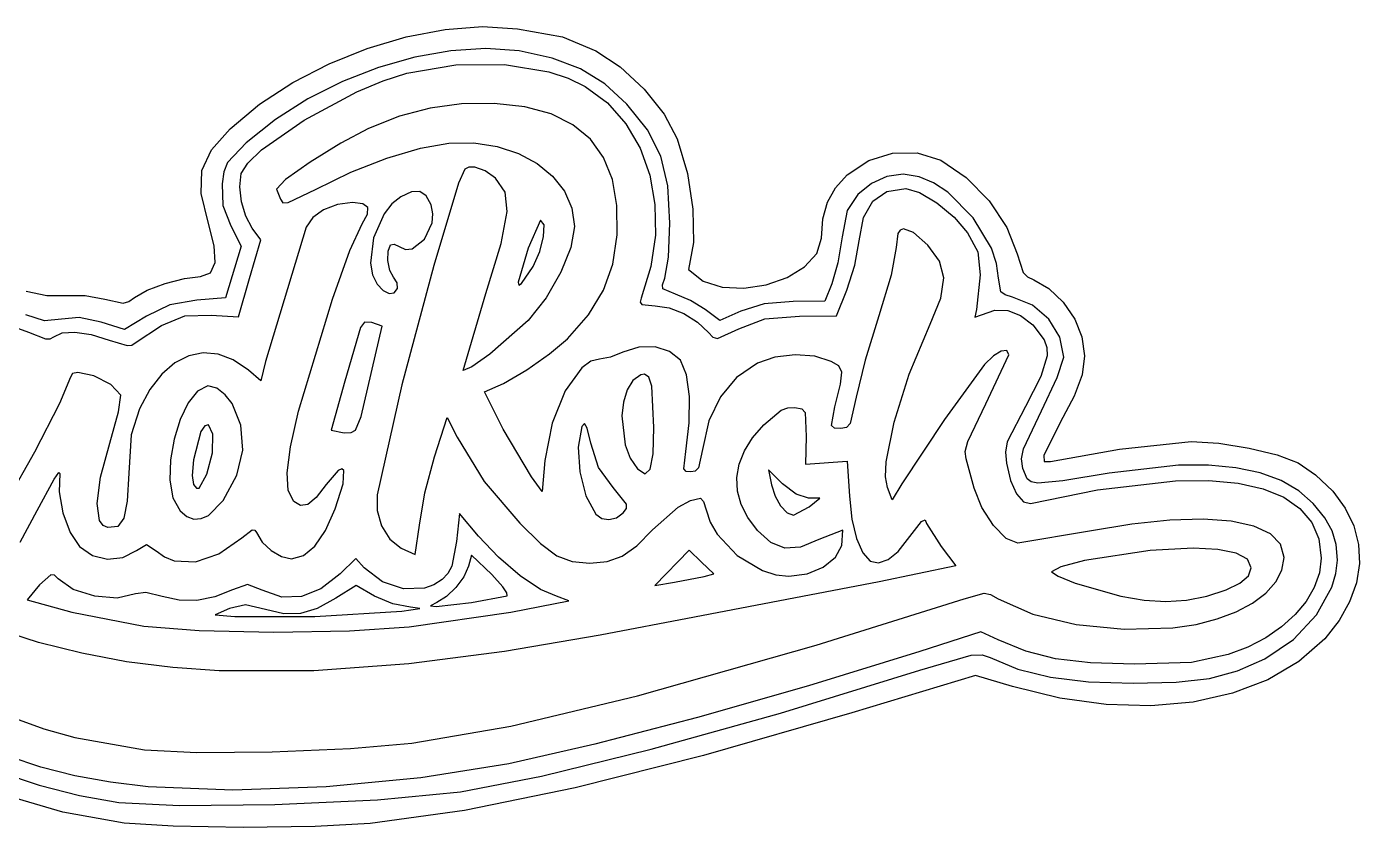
# Model space of a CAD drawing. Extents: x 0 to 134, y 0 to 53.
# Drawn here: x 47.1 to 133.7, y 0 to 52 of the extents above; entities that cross this region are included whole.
import ezdxf

# ---------------------------------------------------------------- set-up
doc = ezdxf.new("R2010")
doc.units = 0

msp = doc.modelspace()

# ---------------------------------------------------------------- linework, layer by layer
at = {"layer": 'Layer 1'}
for p, q in [((74.260547, 51.839094), (76.688383, 52.021961)), ((76.688383, 52.021961), (78.954804, 51.884028)), ((69.205787, 50.610149), (71.742585, 51.360224)), ((71.742585, 51.360224), (74.260547, 51.839094)), ((78.954804, 51.884028), (81.88829, 51.355109)), ((81.88829, 51.355109), (84.049194, 50.454378)), ((66.72144, 49.613668), (69.205787, 50.610149)), ((84.049194, 50.454378), (85.642837, 49.40902)), ((64.360834, 48.395579), (66.72144, 49.613668)), ((85.642837, 49.40902), (87.191075, 47.963848)), ((62.195259, 46.980679), (64.360834, 48.395579)), ((87.191075, 47.963848), (88.492701, 46.335826)), ((60.296004, 45.393768), (62.195259, 46.980679)), ((88.492701, 46.335826), (89.346504, 44.741918)), ((59.07695, 44.01533), (60.296004, 45.393768)), ((89.346504, 44.741918), (90.008247, 42.478579)), ((58.465735, 42.682428), (59.07695, 44.01533)), ((100.387113, 42.387558), (101.785841, 43.326022)), ((101.785841, 43.326022), (103.339774, 43.809974)), ((103.339774, 43.809974), (104.936932, 43.821789)), ((104.936932, 43.821789), (106.465333, 43.343839)), ((106.465333, 43.343839), (108.117122, 42.231206)), ((58.413489, 41.186701), (58.465735, 42.682428)), ((90.008247, 42.478579), (90.364773, 40.157507)), ((99.634078, 41.555172), (100.387113, 42.387558)), ((108.117122, 42.231206), (109.604447, 40.709021)), ((58.871344, 39.319788), (58.413489, 41.186701)), ((99.111293, 40.613887), (99.634078, 41.555172)), ((109.604447, 40.709021), (110.761169, 38.981446)), ((90.364773, 40.157507), (90.396434, 38.00513)), ((98.806075, 39.532785), (99.111293, 40.613887)), ((59.266888, 37.791742), (58.871344, 39.319788)), ((98.705743, 38.280948), (98.806075, 39.532785)), ((110.761169, 38.981446), (111.421153, 37.252639)), ((98.407146, 37.272602), (98.705743, 38.280948)), ((59.313103, 36.689847), (59.266888, 37.791742)), ((90.396434, 38.00513), (90.083583, 36.247878)), ((97.622302, 36.406441), (98.407146, 37.272602)), ((111.421153, 37.252639), (111.816118, 36.057315)), ((59.011206, 36.02253), (59.313103, 36.689847)), ((96.483024, 35.719119), (97.622302, 36.406441)), ((56.083256, 35.336163), (57.326058, 35.667802)), ((57.326058, 35.667802), (58.362413, 35.798218)), ((58.362413, 35.798218), (59.011206, 36.02253)), ((90.083583, 36.247878), (91.017833, 35.491238)), ((95.121124, 35.247286), (96.483024, 35.719119)), ((111.816118, 36.057315), (112.10139, 35.761295)), ((112.10139, 35.761295), (112.509763, 35.566339)), ((112.509763, 35.566339), (113.493313, 35.010149)), ((47.037163, 34.843849), (48.378195, 34.553202)), ((54.092113, 34.426878), (54.912458, 34.892717)), ((54.912458, 34.892717), (56.083256, 35.336163)), ((91.017833, 35.491238), (92.256716, 35.096694)), ((92.256716, 35.096694), (93.668417, 35.027593)), ((93.668417, 35.027593), (95.121124, 35.247286)), ((113.493313, 35.010149), (114.421281, 34.113169)), ((48.378195, 34.553202), (49.644103, 34.548899)), ((49.644103, 34.548899), (50.886672, 34.549938)), ((50.886672, 34.549938), (52.159063, 34.306939)), ((52.159063, 34.306939), (53.349058, 34.050977)), ((53.349058, 34.050977), (53.708475, 34.155727)), ((53.708475, 34.155727), (54.092113, 34.426878)), ((114.421281, 34.113169), (115.174539, 33.016663)), ((115.174539, 33.016663), (115.633963, 31.861889)), ((115.633963, 31.861889), (115.800482, 30.627103)), ((115.800482, 30.627103), (115.6494, 29.401921)), ((115.6494, 29.401921), (115.137575, 28.016498)), ((115.137575, 28.016498), (114.221863, 26.300989)), ((114.221863, 26.300989), (113.156364, 24.1579)), ((113.591407, 23.777109), (118.081862, 24.566759)), ((118.081862, 24.566759), (122.738787, 25.073499)), ((122.738787, 25.073499), (124.539373, 24.956212)), ((124.539373, 24.956212), (126.506225, 24.645598)), ((126.506225, 24.645598), (128.32707, 24.2037)), ((113.156364, 24.1579), (113.193108, 23.774415)), ((113.193108, 23.774415), (113.591407, 23.777109)), ((128.32707, 24.2037), (129.689637, 23.692559)), ((129.689637, 23.692559), (130.812084, 22.912107)), ((130.812084, 22.912107), (131.939147, 21.837459)), ((131.939147, 21.837459), (132.744859, 20.741376)), ((132.744859, 20.741376), (133.299543, 19.581304)), ((133.299543, 19.581304), (133.604161, 18.374632)), ((133.604161, 18.374632), (133.659671, 17.138751)), ((133.659671, 17.138751), (133.467034, 15.891052)), ((133.467034, 15.891052), (133.02721, 14.648923)), ((133.02721, 14.648923), (132.341159, 13.429755)), ((132.341159, 13.429755), (131.40984, 12.250939)), ((131.40984, 12.250939), (129.736053, 10.768388)), ((129.736053, 10.768388), (127.724246, 9.584852)), ((108.72315, 9.876038), (100.67982, 7.446728)), ((111.12204, 9.154679), (108.72315, 9.876038)), ((127.724246, 9.584852), (125.420258, 8.707327)), ((114.199319, 8.397229), (111.12204, 9.154679)), ((125.420258, 8.707327), (122.869931, 8.142808)), ((117.213621, 7.980764), (114.199319, 8.397229)), ((120.119105, 7.898288), (117.213621, 7.980764)), ((122.869931, 8.142808), (120.119105, 7.898288)), ((100.67982, 7.446728), (91.060234, 4.678077)), ((91.060234, 4.678077), (82.709208, 2.570989)), ((49.435109, 0.989837), (45.743375, 2.061762)), ((82.709208, 2.570989), (75.521712, 1.101336)), ((53.4077, 0.278628), (49.435109, 0.989837)), ((75.521712, 1.101336), (69.39272, 0.244988)), ((53.40652, 0.27838), (53.4077, 0.278628)), ((56.598257, 0.074644), (53.40652, 0.27838)), ((61.149851, -0.000552), (56.598257, 0.074644)), ((65.82633, 0.055371), (61.149851, -0.000552)), ((69.39272, 0.244988), (65.82633, 0.055371))]:
    msp.add_line(p, q, dxfattribs=at)
at = {"layer": 'Layer 2'}
for p, q in [((74.643531, 50.456518), (72.294067, 50.042367)), ((76.919058, 50.595484), (74.643531, 50.456518)), ((79.066491, 50.441063), (76.919058, 50.595484)), ((81.221634, 49.983615), (79.066491, 50.441063)), ((69.924818, 49.371228), (67.589942, 48.461304)), ((72.294067, 50.042367), (69.924818, 49.371228)), ((83.055246, 49.281876), (81.221634, 49.983615)), ((84.645881, 48.297191), (83.055246, 49.281876)), ((67.589942, 48.461304), (65.343592, 47.330793)), ((86.072091, 46.990903), (84.645881, 48.297191)), ((65.343592, 47.330793), (63.239923, 45.997896)), ((87.413938, 45.314358), (86.072091, 46.990903)), ((63.239923, 45.997896), (61.333091, 44.480813)), ((88.272698, 43.61535), (87.413938, 45.314358)), ((61.333091, 44.480813), (60.121561, 43.186071)), ((88.728899, 41.672026), (88.272698, 43.61535)), ((59.894579, 42.592589), (59.784171, 41.799703)), ((60.121561, 43.186071), (59.894579, 42.592589)), ((104.012766, 42.431085), (102.957914, 42.281049)), ((105.066453, 42.274495), (104.012766, 42.431085)), ((59.784171, 41.799703), (59.822629, 40.409471)), ((88.863071, 39.262533), (88.728899, 41.672026)), ((101.959112, 41.840829), (101.073573, 41.126865)), ((102.957914, 42.281049), (101.959112, 41.840829)), ((105.999467, 41.873763), (105.066453, 42.274495)), ((106.916207, 41.26719), (105.999467, 41.873763)), ((101.073573, 41.126865), (100.392526, 40.081125)), ((108.567959, 39.606625), (106.916207, 41.26719)), ((59.822629, 40.409471), (60.334899, 39.071013)), ((100.392526, 40.081125), (100.060623, 38.368905)), ((60.334899, 39.071013), (61.013078, 37.750723)), ((88.76878, 37.04428), (88.863071, 39.262533)), ((109.75589, 37.633018), (108.567959, 39.606625)), ((100.060623, 38.368905), (99.771261, 36.675148)), ((61.013078, 37.750723), (59.984798, 34.401033)), ((110.092855, 36.635141), (109.75589, 37.633018)), ((88.54368, 35.674363), (88.76878, 37.04428)), ((99.771261, 36.675148), (99.382331, 35.311315)), ((110.214183, 35.686585), (110.092855, 36.635141)), ((88.388113, 35.240565), (88.54368, 35.674363)), ((110.363334, 34.784726), (110.214183, 35.686585)), ((88.413124, 34.978344), (88.388113, 35.240565)), ((89.224399, 34.632683), (88.413124, 34.978344)), ((99.382331, 35.311315), (98.922478, 34.182425)), ((110.640017, 34.588872), (110.363334, 34.784726)), ((56.369029, 33.946881), (54.855608, 33.220012)), ((58.130798, 34.252212), (56.369029, 33.946881)), ((59.984798, 34.401033), (58.130798, 34.252212)), ((90.206232, 34.227147), (89.224399, 34.632683)), ((91.163999, 33.639431), (90.206232, 34.227147)), ((94.990062, 34.023269), (93.470228, 33.541979)), ((96.879188, 34.172209), (94.990062, 34.023269)), ((98.922478, 34.182425), (96.879188, 34.172209)), ((111.13417, 34.452065), (110.640017, 34.588872)), ((112.431802, 33.922657), (111.13417, 34.452065)), ((113.485105, 33.01491), (112.431802, 33.922657)), ((48.233065, 32.913657), (47.027338, 33.287584)), ((49.330608, 33.023975), (48.233065, 32.913657)), ((50.490243, 33.135319), (49.330608, 33.023975)), ((51.913338, 32.816152), (50.490243, 33.135319)), ((54.855608, 33.220012), (53.434568, 32.336629)), ((92.104588, 32.921994), (91.163999, 33.639431)), ((93.470228, 33.541979), (92.104588, 32.921994)), ((114.191968, 31.84911), (113.485105, 33.01491)), ((53.434568, 32.336629), (51.913338, 32.816152)), ((114.45028, 30.545545), (114.191968, 31.84911)), ((114.025989, 29.22189), (114.45028, 30.545545)), ((113.0059, 27.063485), (114.025989, 29.22189)), ((111.841256, 24.602318), (113.0059, 27.063485)), ((111.720743, 23.932279), (111.841256, 24.602318)), ((111.80685, 23.319815), (111.720743, 23.932279)), ((121.903705, 23.531026), (117.41347, 23.016934)), ((123.869143, 23.533347), (121.903705, 23.531026)), ((125.640429, 23.367002), (123.869143, 23.533347)), ((112.080271, 22.63339), (111.80685, 23.319815)), ((112.345648, 22.45114), (112.080271, 22.63339)), ((117.41347, 23.016934), (114.392726, 22.508464)), ((127.211789, 23.032852), (125.640429, 23.367002)), ((128.577448, 22.531761), (127.211789, 23.032852)), ((129.731633, 21.864591), (128.577448, 22.531761)), ((112.778611, 22.371778), (112.345648, 22.45114)), ((114.392726, 22.508464), (112.778611, 22.371778)), ((130.66857, 21.032204), (129.731633, 21.864591)), ((131.423948, 20.104961), (130.66857, 21.032204)), ((131.903913, 19.260583), (131.423948, 20.104961)), ((132.156598, 18.386135), (131.903913, 19.260583)), ((132.23013, 17.368684), (132.156598, 18.386135)), ((132.136589, 16.497812), (132.23013, 17.368684)), ((131.867385, 15.599606), (132.136589, 16.497812)), ((130.870496, 13.814671), (131.867385, 15.599606)), ((129.376487, 12.200831), (130.870496, 13.814671)), ((127.52238, 10.945034), (129.376487, 12.200831)), ((105.099, 10.2016), (108.433593, 11.176672)), ((108.433593, 11.176672), (109.15204, 11.213504)), ((109.15204, 11.213504), (109.67438, 11.028764)), ((109.67438, 11.028764), (111.474259, 10.285544)), ((125.752209, 10.168232), (127.52238, 10.945034)), ((96.042287, 7.418433), (105.100148, 10.201805)), ((105.100148, 10.201805), (105.099, 10.2016)), ((111.474259, 10.285544), (113.589903, 9.765198)), ((113.589903, 9.765198), (116.070613, 9.458862)), ((121.765354, 9.428593), (123.930364, 9.680765)), ((123.930364, 9.680765), (125.752209, 10.168232)), ((116.070613, 9.458862), (118.96569, 9.357674)), ((118.96569, 9.357674), (121.765354, 9.428593)), ((87.653395, 5.085703), (96.042287, 7.418433)), ((80.526629, 3.335258), (87.653395, 5.085703)), ((45.369733, 3.592804), (47.88027, 2.748787)), ((47.88027, 2.748787), (50.500049, 2.071796)), ((75.255148, 2.298745), (80.526629, 3.335258)), ((50.500049, 2.071796), (53.066848, 1.609926)), ((63.201819, 1.48497), (69.873728, 1.77673)), ((69.873728, 1.77673), (75.255148, 2.298745)), ((53.066848, 1.609926), (57.0095, 1.427893)), ((57.0095, 1.427893), (63.201819, 1.48497))]:
    msp.add_line(p, q, dxfattribs=at)
at = {"layer": 'Layer 3'}
for p, q in [((71.772115, 48.997234), (74.956224, 49.538855)), ((74.956224, 49.538855), (78.115409, 49.564136)), ((78.115409, 49.564136), (81.002072, 49.091392)), ((68.53577, 47.781164), (70.22963, 48.497389)), ((70.22963, 48.497389), (71.772115, 48.997234)), ((81.002072, 49.091392), (82.265833, 48.673985)), ((82.265833, 48.673985), (83.368615, 48.13894)), ((65.109868, 45.951913), (68.53577, 47.781164)), ((83.368615, 48.13894), (84.820906, 47.062448)), ((84.820906, 47.062448), (86.01148, 45.713534)), ((62.326289, 44.014149), (65.109868, 45.951913)), ((86.01148, 45.713534), (86.928627, 44.136511)), ((61.435334, 43.162285), (62.326289, 44.014149)), ((86.928627, 44.136511), (87.560636, 42.375689)), ((60.928483, 41.606216), (61.016915, 42.472544)), ((61.016915, 42.472544), (61.435334, 43.162285)), ((61.035344, 40.643077), (60.928483, 41.606216)), ((87.560636, 42.375689), (87.895796, 40.475379)), ((102.040926, 40.679332), (102.952369, 41.302596)), ((102.952369, 41.302596), (104.197353, 41.50667)), ((104.197353, 41.50667), (105.092773, 41.246566)), ((105.092773, 41.246566), (106.210906, 40.573852)), ((61.311793, 39.710259), (61.035344, 40.643077)), ((87.895796, 40.475379), (87.922394, 38.479894)), ((101.448236, 39.62032), (102.040926, 40.679332)), ((106.210906, 40.573852), (107.325985, 39.649927)), ((61.732122, 38.934894), (61.311793, 39.710259)), ((101.159513, 38.109), (101.448236, 39.62032)), ((107.325985, 39.649927), (108.212243, 38.63619)), ((61.562027, 35.668989), (62.291091, 38.178849)), ((62.291091, 38.178849), (61.732122, 38.934894)), ((87.922394, 38.479894), (87.628721, 36.433544)), ((100.873855, 36.522538), (101.159513, 38.109)), ((108.212243, 38.63619), (108.86583, 37.384266)), ((108.86583, 37.384266), (109.02524, 35.8867)), ((87.628721, 36.433544), (87.003065, 34.38064)), ((100.364465, 34.8911), (100.873855, 36.522538)), ((60.832991, 33.159129), (61.562027, 35.668989)), ((109.02524, 35.8867), (108.786847, 33.65066)), ((99.69574, 33.22763), (100.364465, 34.8911)), ((87.003065, 34.38064), (86.944708, 34.127015)), ((86.944708, 34.127015), (87.044333, 33.976689)), ((87.044333, 33.976689), (87.89912, 33.885707)), ((87.89912, 33.885707), (88.812635, 33.74897)), ((55.846751, 32.600532), (57.34635, 33.2265)), ((57.34635, 33.2265), (59.060411, 33.271995)), ((59.060411, 33.271995), (60.832991, 33.159129)), ((88.812635, 33.74897), (89.768364, 33.377348)), ((89.768364, 33.377348), (90.655751, 32.82618)), ((93.35503, 32.384634), (95.045198, 33.043008)), ((95.045198, 33.043008), (97.29287, 33.204432)), ((97.29287, 33.204432), (99.69574, 33.22763)), ((108.786847, 33.65066), (108.677613, 33.145204)), ((108.677613, 33.145204), (109.121083, 33.297882)), ((109.121083, 33.297882), (109.968149, 33.591624)), ((109.968149, 33.591624), (110.817793, 33.577907)), ((110.817793, 33.577907), (111.648815, 33.260898)), ((111.648815, 33.260898), (112.440013, 32.644764)), ((45.898347, 32.655301), (47.195321, 32.174843)), ((47.195321, 32.174843), (48.293067, 31.732397)), ((48.831591, 31.859037), (49.37601, 32.12062)), ((49.37601, 32.12062), (50.214453, 32.171373)), ((50.214453, 32.171373), (51.260482, 32.016093)), ((54.119161, 31.470962), (55.846751, 32.600532)), ((90.655751, 32.82618), (91.36424, 32.150807)), ((91.36424, 32.150807), (91.651854, 31.840648)), ((91.958021, 31.761962), (93.35503, 32.384634)), ((112.440013, 32.644764), (113.18513, 31.676634)), ((48.293067, 31.732397), (48.6083, 31.729201)), ((48.6083, 31.729201), (48.831591, 31.859037)), ((51.260482, 32.016093), (52.427661, 31.659574)), ((52.427661, 31.659574), (53.600089, 31.308507)), ((53.600089, 31.308507), (53.914599, 31.32852)), ((53.914599, 31.32852), (54.119161, 31.470962)), ((91.651854, 31.840648), (91.958021, 31.761962)), ((113.18513, 31.676634), (113.348769, 31.182697)), ((113.348769, 31.182697), (113.369351, 30.640148)), ((113.369351, 30.640148), (112.970017, 29.283125)), ((112.970017, 29.283125), (111.964469, 27.353384)), ((111.964469, 27.353384), (110.78696, 25.052843)), ((110.78696, 25.052843), (110.659861, 24.367529)), ((110.659861, 24.367529), (110.726419, 23.650914)), ((110.726419, 23.650914), (110.999423, 22.541604)), ((110.999423, 22.541604), (111.385944, 21.679227)), ((116.657674, 21.932201), (121.725229, 22.512254)), ((121.725229, 22.512254), (123.88712, 22.530366)), ((123.88712, 22.530366), (125.782209, 22.356751)), ((111.385944, 21.679227), (111.832747, 21.152531)), ((112.286599, 21.050264), (116.657674, 21.932201)), ((125.782209, 22.356751), (127.403885, 21.994923)), ((127.403885, 21.994923), (128.745537, 21.448396)), ((111.832747, 21.152531), (112.286599, 21.050264)), ((128.745537, 21.448396), (129.800552, 20.720686)), ((129.800552, 20.720686), (130.562321, 19.815306)), ((130.562321, 19.815306), (131.02423, 18.735771)), ((131.02423, 18.735771), (131.179669, 17.485594)), ((131.179669, 17.485594), (131.06574, 16.527633)), ((131.06574, 16.527633), (130.735064, 15.585518)), ((130.735064, 15.585518), (130.20431, 14.676489)), ((130.20431, 14.676489), (129.490148, 13.817784)), ((128.609245, 13.026644), (127.57827, 12.320306)), ((129.490148, 13.817784), (128.609245, 13.026644)), ((109.075619, 12.712291), (105.099389, 11.429281)), ((110.186019, 12.175815), (109.075619, 12.712291)), ((111.992488, 11.438997), (110.186019, 12.175815)), ((127.57827, 12.320306), (126.413892, 11.71601)), ((105.099389, 11.429281), (97.870674, 9.192522)), ((113.924293, 10.95871), (111.992488, 11.438997)), ((126.413892, 11.71601), (125.132779, 11.230994)), ((116.201485, 10.696106), (113.924293, 10.95871)), ((119.044119, 10.612335), (116.201485, 10.696106)), ((122.753241, 10.719492), (119.044119, 10.612335)), ((125.132779, 11.230994), (122.753241, 10.719492)), ((97.870674, 9.192522), (90.657518, 7.134568)), ((90.657518, 7.134568), (83.991522, 5.400675)), ((83.991522, 5.400675), (78.404289, 4.136101)), ((48.005684, 3.907518), (45.940628, 4.604653)), ((50.201258, 3.348028), (48.005684, 3.907518)), ((78.404289, 4.136101), (72.694848, 3.215293)), ((52.525206, 2.924455), (50.201258, 3.348028)), ((54.975389, 2.635071), (52.525206, 2.924455)), ((60.465725, 2.417976), (54.975389, 2.635071)), ((66.543769, 2.626984), (60.465725, 2.417976)), ((72.694848, 3.215293), (66.543769, 2.626984))]:
    msp.add_line(p, q, dxfattribs=at)
at = {"layer": 'Layer 4'}
for p, q in [((75.320632, 46.999433), (73.297933, 46.733885)), ((77.453265, 47.020369), (75.320632, 46.999433)), ((79.443137, 46.806485), (77.453265, 47.020369)), ((81.148595, 46.350118), (79.443137, 46.806485)), ((71.309047, 46.20873), (69.277855, 45.408969)), ((73.297933, 46.733885), (71.309047, 46.20873)), ((82.570131, 45.650743), (81.148595, 46.350118)), ((69.277855, 45.408969), (67.496352, 44.461307)), ((83.708238, 44.70784), (82.570131, 45.650743)), ((67.496352, 44.461307), (65.497153, 43.219322)), ((72.653689, 44.133895), (74.50286, 44.455259)), ((74.50286, 44.455259), (76.124728, 44.465083)), ((76.124728, 44.465083), (77.645358, 44.231707)), ((77.645358, 44.231707), (79.029504, 43.77853)), ((84.563405, 43.520886), (83.708238, 44.70784)), ((68.143297, 42.567879), (70.473608, 43.483848)), ((70.473608, 43.483848), (72.653689, 44.133895)), ((79.029504, 43.77853), (80.241915, 43.128953)), ((85.136126, 42.089358), (84.563405, 43.520886)), ((65.497153, 43.219322), (63.894362, 42.087701)), ((65.84344, 41.448749), (68.143297, 42.567879)), ((75.543118, 42.769769), (75.143117, 41.857128)), ((75.804613, 42.901963), (75.543118, 42.769769)), ((76.182937, 42.893668), (75.804613, 42.901963)), ((76.870328, 42.643852), (76.182937, 42.893668)), ((77.532237, 42.172929), (76.870328, 42.643852)), ((80.241915, 43.128953), (81.247343, 42.306373)), ((63.894362, 42.087701), (63.302085, 41.471129)), ((75.143117, 41.857128), (73.524687, 36.494908)), ((78.168755, 41.271731), (77.532237, 42.172929)), ((81.247343, 42.306373), (82.010539, 41.334192)), ((85.426892, 40.412733), (85.136126, 42.089358)), ((63.302085, 41.471129), (63.56966, 40.804069)), ((63.56966, 40.804069), (63.728608, 40.581939)), ((64.06792, 40.589083), (65.84344, 41.448749)), ((71.388986, 40.970228), (70.801397, 40.501801)), ((72.078594, 41.282951), (71.388986, 40.970228)), ((72.619233, 41.303415), (72.078594, 41.282951)), ((73.037079, 41.024556), (72.619233, 41.303415)), ((73.358306, 40.439312), (73.037079, 41.024556)), ((78.301017, 40.00144), (78.168755, 41.271731)), ((82.010539, 41.334192), (82.496254, 40.235807)), ((63.728608, 40.581939), (64.06792, 40.589083)), ((66.37086, 40.128433), (65.664932, 39.624497)), ((67.262891, 40.464528), (66.37086, 40.128433)), ((68.253516, 40.586782), (67.262891, 40.464528)), ((68.922224, 40.508294), (68.253516, 40.586782)), ((68.866305, 39.207422), (69.221756, 39.834057)), ((69.242683, 40.262533), (68.922224, 40.508294)), ((69.221756, 39.834057), (69.242683, 40.262533)), ((70.300545, 39.868697), (69.610997, 38.299567)), ((70.801397, 40.501801), (70.300545, 39.868697)), ((73.472155, 39.864395), (73.358306, 40.439312)), ((73.414469, 39.273949), (73.472155, 39.864395)), ((77.894535, 37.943434), (78.301017, 40.00144)), ((82.496254, 40.235807), (82.66924, 39.034619)), ((85.436195, 38.490489), (85.426892, 40.412733)), ((65.232616, 38.998722), (62.601606, 30.270722)), ((65.664932, 39.624497), (65.232616, 38.998722)), ((68.080083, 37.485006), (68.866305, 39.207422)), ((72.913362, 38.213153), (73.414469, 39.273949)), ((80.467084, 39.457756), (79.660607, 37.638518)), ((80.692734, 39.150589), (80.467084, 39.457756)), ((80.660255, 38.38789), (80.692734, 39.150589)), ((82.66924, 39.034619), (82.432296, 37.672591)), ((69.610997, 38.299567), (69.424237, 36.645063)), ((72.11273, 37.590285), (72.913362, 38.213153)), ((80.408493, 37.407861), (80.660255, 38.38789)), ((85.156695, 36.596639), (85.436195, 38.490489)), ((103.67774, 38.572645), (103.558576, 37.676642)), ((103.830275, 38.805361), (103.67774, 38.572645)), ((104.047961, 38.89478), (103.830275, 38.805361)), ((104.688332, 38.64441), (104.047961, 38.89478)), ((105.617946, 37.822895), (104.688332, 38.64441)), ((66.941819, 34.324637), (68.080083, 37.485006)), ((70.546276, 36.820017), (70.55705, 37.442304)), ((70.55705, 37.442304), (70.719419, 37.856092)), ((70.719419, 37.856092), (70.957847, 37.898211)), ((70.957847, 37.898211), (71.270316, 37.738702)), ((71.270316, 37.738702), (71.680637, 37.547248)), ((71.680637, 37.547248), (72.11273, 37.590285)), ((76.91482, 34.679089), (77.894535, 37.943434)), ((79.660607, 37.638518), (79.000434, 35.416056)), ((79.9763, 36.448706), (80.408493, 37.407861)), ((82.432296, 37.672591), (81.781366, 36.061209)), ((103.558576, 37.676642), (103.235746, 35.881662)), ((106.386008, 36.795578), (105.617946, 37.822895)), ((69.424237, 36.645063), (69.551868, 35.905241)), ((70.669508, 36.185739), (70.546276, 36.820017)), ((73.524687, 36.494908), (71.457307, 28.759217)), ((79.234653, 35.334946), (79.976301, 36.448646)), ((79.976301, 36.448646), (79.9763, 36.448706)), ((84.551303, 34.894323), (85.156695, 36.596639)), ((106.666607, 35.692963), (106.386008, 36.795578)), ((69.551868, 35.905241), (69.844156, 35.287408)), ((70.909157, 35.735982), (70.669508, 36.185739)), ((71.140029, 35.367932), (70.909157, 35.735982)), ((81.781366, 36.061209), (80.820276, 34.410557)), ((103.235746, 35.881662), (102.436436, 33.232772)), ((106.464411, 34.370639), (106.666607, 35.692963)), ((69.844156, 35.287408), (70.22863, 34.876542)), ((70.22863, 34.876542), (70.618159, 34.684895)), ((70.618159, 34.684895), (70.951615, 34.72526)), ((70.951615, 34.72526), (71.167866, 35.010427)), ((71.16787, 35.010276), (71.140029, 35.367932)), ((71.167866, 35.010427), (71.16787, 35.010276)), ((75.42714, 29.677549), (76.91482, 34.679089)), ((79.000434, 35.416056), (79.05777, 35.230015)), ((79.05777, 35.230015), (79.234653, 35.334946)), ((83.581062, 33.30212), (84.551303, 34.894323)), ((64.744175, 27.040022), (66.941819, 34.324637)), ((80.820276, 34.410557), (79.65285, 32.930719)), ((105.78409, 32.684195), (106.464411, 34.370639)), ((79.65285, 32.930719), (77.162415, 30.738563)), ((82.207015, 31.738609), (83.581062, 33.30212)), ((102.436436, 33.232772), (101.542869, 30.352043)), ((68.768228, 32.480654), (67.745458, 28.983924)), ((69.016682, 32.82561), (68.768228, 32.480654)), ((68.8085, 26.687261), (70.18168, 32.556631)), ((69.512447, 32.79838), (69.016682, 32.82561)), ((70.18168, 32.556631), (69.512447, 32.79838)), ((104.41653, 29.438991), (105.78409, 32.684195)), ((81.044377, 30.753803), (82.207015, 31.738609)), ((86.845104, 31.203993), (85.808534, 30.865286)), ((87.903886, 31.218111), (86.845104, 31.203993)), ((88.850769, 30.926213), (87.903886, 31.218111)), ((57.60385, 30.641847), (56.700346, 30.175536)), ((58.549276, 30.832993), (57.60385, 30.641847)), ((59.520939, 30.743397), (58.549276, 30.832993)), ((60.503159, 30.367484), (59.520939, 30.743397)), ((61.480253, 29.699676), (60.503159, 30.367484)), ((77.162415, 30.738563), (76.004076, 29.915507)), ((79.568005, 29.728053), (81.044377, 30.753803)), ((84.289644, 30.426487), (83.724807, 30.278265)), ((85.012342, 30.555386), (84.289644, 30.426487)), ((85.808534, 30.865286), (85.012342, 30.555386)), ((89.551644, 30.346872), (88.850769, 30.926213)), ((89.941311, 29.408246), (89.551644, 30.346872)), ((95.688757, 30.543122), (94.551691, 30.156602)), ((96.998846, 30.695259), (95.688757, 30.543122)), ((98.283038, 30.608032), (96.998846, 30.695259)), ((99.342411, 30.276462), (98.283038, 30.608032)), ((101.542869, 30.352043), (100.970296, 27.958042)), ((109.882661, 30.628792), (109.302724, 30.068643)), ((109.383974, 27.523788), (110.896264, 30.698788)), ((110.393669, 30.941136), (109.882661, 30.628792)), ((110.757589, 30.97477), (110.393669, 30.941136)), ((110.896264, 30.698788), (110.757589, 30.97477)), ((50.060125, 29.478388), (49.934849, 29.251586)), ((50.393547, 29.552242), (50.060125, 29.478388)), ((51.430389, 29.333046), (50.393547, 29.552242)), ((55.854443, 29.439636), (55.081825, 28.439724)), ((56.700346, 30.175536), (55.854443, 29.439636)), ((62.2869, 29.020932), (61.480253, 29.699676)), ((62.601606, 30.270722), (62.2869, 29.020932)), ((76.004076, 29.915507), (75.42714, 29.677549)), ((78.064093, 28.844686), (79.568005, 29.728053)), ((83.152583, 29.859513), (82.069853, 28.365916)), ((83.724807, 30.278265), (83.152583, 29.859513)), ((94.551691, 30.156602), (93.202152, 29.226435)), ((99.84695, 29.976228), (99.342411, 30.276462)), ((100.039489, 29.575313), (99.84695, 29.976228)), ((99.943299, 28.786328), (100.039489, 29.575313)), ((103.42852, 26.326283), (104.41653, 29.438991)), ((109.302724, 30.068643), (106.696848, 26.49717)), ((49.934849, 29.251586), (49.205861, 27.532208)), ((52.536493, 28.777888), (51.430389, 29.333046)), ((53.202979, 28.070656), (52.536493, 28.777888)), ((67.745458, 28.983924), (66.866929, 25.808924)), ((71.457307, 28.759217), (69.851567, 21.607108)), ((76.818835, 28.287029), (78.064093, 28.844686)), ((90.134425, 28.002663), (89.941311, 29.408246)), ((93.202152, 29.226435), (92.150626, 27.971611)), ((99.581651, 27.321882), (99.943299, 28.786328)), ((53.048187, 27.00179), (53.202979, 28.070656)), ((55.081825, 28.439724), (54.398173, 27.181376)), ((78.039208, 25.878776), (76.818835, 28.287029)), ((82.069853, 28.365916), (81.209218, 26.256687)), ((90.121747, 26.289778), (90.134425, 28.002663)), ((92.150626, 27.971611), (91.40654, 26.406922)), ((100.970296, 27.958042), (100.5769, 26.240691)), ((49.205861, 27.532208), (47.576179, 24.376819)), ((52.47273, 24.961696), (53.048187, 27.00179)), ((54.398173, 27.181376), (53.872319, 25.500121)), ((64.225947, 24.728589), (64.744175, 27.040022)), ((94.965608, 26.142272), (96.098733, 27.093736)), ((96.098733, 27.093736), (96.537149, 27.260872)), ((96.537149, 27.260872), (96.979658, 27.272512)), ((96.979658, 27.272512), (97.432707, 27.189153)), ((97.432707, 27.189153), (97.662861, 26.960781)), ((97.662861, 26.960781), (97.721648, 25.391782)), ((99.372271, 26.10319), (99.581651, 27.321882)), ((108.212734, 25.064285), (109.383974, 27.523788)), ((68.440831, 25.811425), (68.808501, 26.687064)), ((68.808501, 26.687064), (68.8085, 26.687261)), ((73.571594, 24.077123), (74.389332, 26.617123)), ((74.389332, 26.617123), (75.042535, 25.347123)), ((81.209218, 26.256687), (80.738444, 23.842817)), ((89.894036, 24.429242), (90.121747, 26.289778)), ((91.40654, 26.406922), (90.979321, 24.547162)), ((94.238534, 25.307993), (94.965608, 26.142272)), ((99.555616, 25.938832), (99.372271, 26.10319)), ((100.5769, 26.240691), (100.33544, 25.970515)), ((102.923309, 23.74013), (103.42852, 26.326283)), ((106.696848, 26.49717), (103.927524, 22.312903)), ((53.872319, 25.500121), (53.705092, 23.009286)), ((66.866929, 25.808924), (67.702701, 25.628734)), ((67.702701, 25.628734), (68.15016, 25.66417)), ((68.15016, 25.66417), (68.440831, 25.811425)), ((75.042535, 25.347123), (76.802504, 22.466464)), ((79.873885, 22.777489), (78.039208, 25.878776)), ((93.703671, 24.455342), (94.238534, 25.307993)), ((97.721648, 25.391782), (97.670735, 23.601982)), ((99.975774, 25.910772), (99.555616, 25.938832)), ((100.33544, 25.970515), (99.975774, 25.910772)), ((47.576179, 24.376819), (45.881727, 21.342053)), ((51.877585, 22.749331), (52.47273, 24.961696)), ((64.003621, 23.033172), (64.225947, 24.728589)), ((89.777944, 23.296195), (89.894036, 24.429242)), ((90.979321, 24.547162), (90.715176, 23.365002)), ((93.361386, 23.590405), (93.703671, 24.455342)), ((108.055471, 24.408241), (108.212734, 25.064285)), ((108.113184, 23.935338), (108.055471, 24.408241)), ((72.946807, 21.723654), (73.571594, 24.077123)), ((80.738444, 23.842817), (80.557596, 21.818837)), ((93.212049, 22.719268), (93.361386, 23.590405)), ((97.670735, 23.601982), (100.383535, 23.794917)), ((100.383535, 23.794917), (100.525182, 21.519337)), ((102.88402, 22.767657), (102.923309, 23.74013)), ((108.64537, 22.042188), (108.113184, 23.935338)), ((47.75395, 20.58293), (48.857856, 22.613676)), ((48.857856, 22.613676), (49.156753, 23.046707)), ((49.156753, 23.046707), (49.22269, 22.98633)), ((49.22269, 22.98633), (49.18394, 21.79127)), ((51.659137, 21.049323), (51.877585, 22.749331)), ((53.705092, 23.009286), (53.616238, 21.194671)), ((64.072945, 21.874472), (64.003621, 23.033172)), ((67.305986, 23.193699), (66.532387, 22.268782)), ((67.546146, 23.301569), (67.305986, 23.193699)), ((67.683478, 23.186422), (67.546146, 23.301569)), ((67.634452, 22.327197), (67.683478, 23.186422)), ((80.557596, 21.818837), (79.873885, 22.777489)), ((89.917357, 23.124614), (89.777944, 23.296195)), ((90.219382, 23.088692), (89.917357, 23.124614)), ((90.513486, 23.146731), (90.219382, 23.088692)), ((90.715176, 23.365002), (90.513486, 23.146731)), ((93.256026, 21.848018), (93.212049, 22.719268)), ((96.190527, 22.312637), (95.272939, 23.229859)), ((95.272939, 23.229859), (95.4666, 22.260596)), ((103.00415, 22.074595), (102.88402, 22.767657)), ((49.18394, 21.79127), (49.43166, 20.430331)), ((64.429667, 21.173192), (64.072945, 21.874472)), ((66.532387, 22.268782), (65.891436, 21.432786)), ((67.128496, 20.696272), (67.634452, 22.327197)), ((72.593017, 19.632123), (72.946807, 21.723654)), ((76.802504, 22.466464), (79.114435, 19.752073)), ((93.493687, 20.98274), (93.256026, 21.848018)), ((95.4666, 22.260596), (95.702568, 21.518396)), ((97.064549, 21.638529), (96.190527, 22.312637)), ((103.308668, 21.273593), (103.00415, 22.074595)), ((103.927524, 22.312903), (103.308668, 21.273593)), ((109.136262, 20.776094), (108.64537, 22.042188)), ((51.818899, 19.934326), (51.659137, 21.049323)), ((53.616238, 21.194671), (53.393955, 20.084481)), ((64.87413, 20.902739), (64.429667, 21.173192)), ((65.350035, 20.983354), (64.87413, 20.902739)), ((65.891436, 21.432786), (65.350035, 20.983354)), ((69.851567, 21.607108), (69.841362, 20.576398)), ((87.741115, 19.331783), (89.407516, 20.797841)), ((89.407516, 20.797841), (90.205232, 21.236186)), ((90.205232, 21.236186), (90.855435, 21.395983)), ((90.855435, 21.395983), (91.052641, 21.168001)), ((91.052641, 21.168001), (91.225484, 20.619872)), ((93.925399, 20.129519), (93.493687, 20.98274)), ((95.702568, 21.518396), (96.062247, 20.880394)), ((96.062247, 20.880394), (96.481643, 20.435543)), ((96.89676, 20.272796), (97.91135, 20.830975)), ((97.862497, 21.38915), (97.064549, 21.638529)), ((98.616905, 21.382885), (97.862497, 21.38915)), ((97.91135, 20.831), (98.616905, 21.382885)), ((97.91135, 20.830975), (97.91135, 20.831)), ((100.525182, 21.519337), (100.695909, 20.014996)), ((46.649596, 18.530365), (47.754213, 20.583295)), ((47.754213, 20.583295), (47.75395, 20.58293)), ((49.43166, 20.430331), (49.896299, 19.160437)), ((52.041081, 19.618912), (51.818899, 19.934326)), ((53.393955, 20.084481), (52.990562, 19.55362)), ((66.49837, 19.290692), (67.128496, 20.696272)), ((69.841362, 20.576398), (70.131175, 19.579807)), ((75.195278, 20.39505), (74.995267, 18.56684)), ((76.438328, 18.92033), (75.195278, 20.39505)), ((91.225484, 20.619872), (91.487379, 19.824844)), ((94.551532, 19.294442), (93.925399, 20.129519)), ((96.481643, 20.435543), (96.89676, 20.272796)), ((100.695909, 20.014996), (100.9932, 18.763383)), ((105.204727, 19.873881), (105.448471, 19.978547)), ((105.448471, 19.978547), (105.533632, 19.743177)), ((109.885509, 19.614218), (109.136262, 20.776094)), ((121.354919, 19.955299), (118.880058, 19.698654)), ((123.517211, 20.017381), (121.354919, 19.955299)), ((125.342084, 19.88827), (123.517211, 20.017381)), ((49.896299, 19.160437), (50.5083, 18.23851)), ((52.358382, 19.476996), (52.041081, 19.618912)), ((52.990562, 19.55362), (52.358382, 19.476996)), ((61.04915, 18.817266), (61.72359, 19.321791)), ((61.72359, 19.321791), (61.899446, 19.316578)), ((61.899446, 19.316578), (62.008056, 19.153872)), ((62.008056, 19.153872), (62.375941, 18.531704)), ((65.808663, 18.272621), (66.49837, 19.290692)), ((70.131175, 19.579807), (70.670602, 18.729599)), ((72.31802, 17.727123), (72.593017, 19.632123)), ((79.114435, 19.752073), (80.463078, 18.43996)), ((86.719858, 18.290901), (87.741115, 19.331783)), ((91.487379, 19.824844), (91.931902, 19.050922)), ((91.931902, 19.050922), (93.238024, 17.671067)), ((95.431172, 18.497039), (94.551532, 19.294442)), ((100.097052, 19.306662), (98.541872, 18.694353)), ((100.033354, 18.305282), (100.097052, 19.306662)), ((104.311922, 18.704317), (105.204727, 19.873881)), ((105.533632, 19.743177), (106.491747, 18.246727)), ((110.723556, 18.770767), (109.885509, 19.614218)), ((116.11748, 19.244074), (111.48085, 18.459948)), ((118.880058, 19.698654), (116.11748, 19.244074)), ((126.804688, 19.571338), (125.342084, 19.88827)), ((127.880172, 19.069954), (126.804688, 19.571338)), ((128.543686, 18.387489), (127.880172, 19.069954)), ((50.5083, 18.23851), (51.353264, 17.669183)), ((54.20738, 17.987674), (54.866019, 18.387318)), ((54.866019, 18.387318), (55.48091, 17.964532)), ((59.557591, 17.765226), (61.04915, 18.817266)), ((62.375941, 18.531704), (62.953498, 17.983565)), ((65.069296, 17.653435), (65.808663, 18.272621)), ((70.670602, 18.729599), (71.409237, 18.138038)), ((74.995267, 18.56684), (74.689966, 16.974354)), ((77.739399, 17.545013), (76.438328, 18.92033)), ((80.463078, 18.43996), (81.530586, 17.650682)), ((85.776329, 17.623257), (86.719858, 18.290901)), ((96.332663, 18.139762), (95.431172, 18.497039)), ((97.341173, 18.209803), (96.332663, 18.139762)), ((98.541872, 18.694353), (97.341173, 18.209803)), ((99.623165, 17.548291), (100.033354, 18.305282)), ((100.9932, 18.763383), (101.394879, 17.833673)), ((103.697619, 17.916537), (104.311922, 18.704317)), ((106.491747, 18.246727), (107.449862, 16.991907)), ((111.48085, 18.459948), (110.723556, 18.770767)), ((128.77038, 17.527314), (128.543686, 18.387489)), ((51.353264, 17.669183), (52.337428, 17.431769)), ((52.337428, 17.431769), (53.331798, 17.535016)), ((53.331798, 17.535016), (54.20738, 17.987674)), ((55.48091, 17.964532), (56.028511, 17.567945)), ((56.028511, 17.567945), (56.64951, 17.319871)), ((56.64951, 17.319871), (58.049724, 17.259765)), ((58.049724, 17.259765), (59.557591, 17.765226)), ((62.953498, 17.983565), (63.628866, 17.593239)), ((63.628866, 17.593239), (64.290186, 17.444512)), ((64.290186, 17.444512), (65.069296, 17.653435)), ((68.461493, 17.45965), (67.453903, 16.480932)), ((69.005448, 16.858574), (68.461493, 17.45965)), ((71.409237, 18.138038), (72.31802, 17.727123)), ((79.136042, 16.343871), (77.739399, 17.545013)), ((81.530586, 17.650682), (82.526809, 17.264745)), ((84.795312, 17.267594), (85.776329, 17.623257)), ((90.124262, 18.006659), (87.895132, 15.722469)), ((90.928002, 17.236616), (90.124262, 18.006659)), ((93.238024, 17.671067), (94.882241, 16.689643)), ((98.827853, 16.914043), (99.623165, 17.548291)), ((101.394879, 17.833673), (101.878772, 17.295037)), ((102.421448, 17.17738), (103.047596, 17.396052)), ((103.047596, 17.396052), (103.697619, 17.916537)), ((128.630618, 16.713622), (128.77038, 17.527314)), ((67.453903, 16.480932), (66.192199, 15.495084)), ((70.189298, 15.950869), (69.005448, 16.858574)), ((74.434777, 16.497218), (74.062298, 16.10363)), ((74.689966, 16.974354), (74.434777, 16.497218)), ((82.526809, 17.264745), (83.661595, 17.162653)), ((83.661595, 17.162653), (84.795312, 17.267594)), ((91.73177, 16.466573), (90.928002, 17.236616)), ((91.08345, 16.29527), (91.73177, 16.466573)), ((94.882241, 16.689643), (95.749382, 16.413758)), ((96.602944, 16.315982), (97.777688, 16.478089)), ((97.777688, 16.478089), (98.827853, 16.914043)), ((101.878772, 17.295037), (102.421448, 17.17738)), ((107.449862, 16.991907), (102.470052, 15.946217)), ((128.22675, 15.940191), (128.630618, 16.713622)), ((47.915543, 15.746568), (47.114343, 14.777248)), ((48.654919, 16.415491), (47.915543, 15.746568)), ((48.876437, 16.382774), (48.654919, 16.415491)), ((49.114983, 16.143598), (48.876437, 16.382774)), ((50.099684, 15.451351), (49.114983, 16.143598)), ((61.418812, 15.786934), (60.440773, 15.428357)), ((62.377863, 15.416532), (61.418812, 15.786934)), ((71.563982, 15.501987), (70.189298, 15.950869)), ((73.53344, 15.756188), (72.923611, 15.542662)), ((74.062298, 16.10363), (73.53344, 15.756188)), ((80.451075, 15.453553), (79.136042, 16.343871)), ((87.895132, 15.722469), (89.165132, 15.923216)), ((89.165132, 15.923216), (91.083452, 16.295269)), ((102.470052, 15.946217), (90.474592, 13.663951)), ((91.083452, 16.295269), (91.08345, 16.29527)), ((95.749382, 16.413758), (96.602944, 16.315982)), ((127.5819, 15.221646), (128.22675, 15.940191)), ((47.114343, 14.777248), (50.015056, 13.977785)), ((51.498968, 15.013121), (50.099684, 15.451351)), ((52.96243, 14.896784), (51.498968, 15.013121)), ((54.139663, 15.170214), (52.96243, 14.896784)), ((54.821441, 15.264651), (54.139663, 15.170214)), ((55.882043, 15.007197), (54.821441, 15.264651)), ((56.987076, 14.757905), (55.882043, 15.007197)), ((58.136396, 14.746957), (56.987076, 14.757905)), ((59.298221, 14.971419), (58.136396, 14.746957)), ((60.440773, 15.428357), (59.298221, 14.971419)), ((63.659327, 14.963961), (62.377863, 15.416532)), ((64.929057, 14.989786), (63.659327, 14.963961)), ((66.192199, 15.495084), (64.929057, 14.989786)), ((72.923611, 15.542662), (71.563982, 15.501987)), ((81.507318, 15.01071), (80.451075, 15.453553)), ((82.29816, 14.71655), (81.507318, 15.01071)), ((98.37568, 11.843101), (107.9897, 14.84637)), ((107.9897, 14.84637), (109.282416, 15.223119)), ((109.282416, 15.223119), (109.693702, 15.131393)), ((109.693702, 15.131393), (110.19597, 14.853764)), ((110.19597, 14.853764), (112.444425, 13.857624)), ((126.719191, 14.572612), (127.5819, 15.221646)), ((47.855627, 12.002092), (41.917052, 13.946677)), ((50.015056, 13.977785), (54.682123, 13.064558)), ((71.930123, 13.030014), (78.529358, 13.97655)), ((78.529358, 13.97655), (82.298423, 14.716374)), ((82.298423, 14.716374), (82.29816, 14.71655)), ((112.444425, 13.857624), (115.257972, 13.182112)), ((124.432699, 13.541572), (125.66175, 14.007712)), ((125.66175, 14.007712), (126.719191, 14.572612)), ((54.682123, 13.064558), (58.293464, 12.778332)), ((68.051595, 12.764553), (71.930123, 13.030014)), ((90.474592, 13.663951), (84.326407, 12.486207)), ((115.257972, 13.182112), (118.379594, 12.870001)), ((121.55227, 12.964064), (123.055165, 13.188814)), ((123.055165, 13.188814), (124.432699, 13.541572)), ((58.293464, 12.778332), (63.127998, 12.679495)), ((63.127998, 12.679495), (68.051595, 12.764553)), ((84.326407, 12.486207), (78.127252, 11.434853)), ((118.379594, 12.870001), (121.55227, 12.964064)), ((50.658203, 11.313192), (47.855627, 12.002092)), ((53.560952, 10.755307), (50.658203, 11.313192)), ((78.127252, 11.434853), (71.914128, 10.622988)), ((86.7663, 8.53927), (98.37568, 11.843101)), ((56.563023, 10.383296), (53.560952, 10.755307)), ((71.914128, 10.622988), (65.724036, 10.16371)), ((59.593977, 10.170117), (56.563023, 10.383296)), ((65.724036, 10.16371), (59.593977, 10.170117)), ((78.522978, 6.573695), (86.766092, 8.539503)), ((86.766092, 8.539503), (86.7663, 8.53927)), ((46.350808, 7.060953), (48.195196, 6.391667)), ((48.195196, 6.391667), (50.201413, 5.832944)), ((72.104892, 5.458483), (78.522978, 6.573695)), ((50.201413, 5.832944), (54.733892, 5.032977)), ((68.108879, 5.11434), (72.104892, 5.458483)), ((54.733892, 5.032977), (58.142891, 4.87048)), ((58.142891, 4.87048), (63.028049, 4.90797)), ((63.028049, 4.90797), (68.108879, 5.11434))]:
    msp.add_line(p, q, dxfattribs=at)
at = {"layer": 'Layer 5'}
for p, q in [((58.8518, 28.679357), (58.183617, 28.348525)), ((58.851659, 28.679298), (58.8518, 28.679357)), ((59.42107, 28.538187), (58.851659, 28.679298)), ((86.466041, 29.02566), (86.086331, 28.415893)), ((86.980602, 29.392049), (86.466041, 29.02566)), ((87.2066, 29.4378), (86.980602, 29.392049)), ((87.206619, 29.437829), (87.2066, 29.4378)), ((87.505443, 29.252012), (87.206619, 29.437829)), ((87.696369, 28.664164), (87.505443, 29.252012)), ((87.827282, 25.988229), (87.696369, 28.664164)), ((58.183617, 28.348525), (57.570704, 27.582198)), ((59.968945, 28.097647), (59.42107, 28.538187)), ((60.417996, 27.532355), (59.968945, 28.097647)), ((86.086331, 28.415893), (85.843744, 27.627743)), ((57.570704, 27.582198), (57.048703, 26.500339)), ((60.997317, 26.12429), (60.417996, 27.532355)), ((85.843744, 27.627743), (85.740557, 26.72621)), ((57.048703, 26.500339), (56.653256, 25.22291)), ((61.114418, 24.507548), (60.997317, 26.12429)), ((83.152558, 26.043988), (82.907473, 24.707874)), ((83.308, 26.246835), (83.152558, 26.043988)), ((83.307984, 26.246649), (83.308, 26.246835)), ((83.488277, 25.92702), (83.307984, 26.246649)), ((85.740557, 26.72621), (85.961476, 24.842979)), ((87.769369, 24.265809), (87.827282, 25.988229)), ((56.653256, 25.22291), (56.420007, 23.869873)), ((83.724713, 24.949639), (83.488277, 25.92702)), ((60.72468, 22.875687), (61.114418, 24.507548)), ((82.907473, 24.707874), (83.010122, 23.103711)), ((84.236147, 23.388201), (83.724713, 24.949639)), ((85.961476, 24.842979), (86.290131, 23.991276)), ((87.584514, 23.269853), (87.769369, 24.265809)), ((56.420007, 23.869873), (56.384598, 22.561188)), ((85.183233, 22.086219), (84.236147, 23.388201)), ((86.290131, 23.991276), (86.767282, 23.286179)), ((56.384598, 22.561188), (56.582671, 21.416819)), ((59.84452, 21.233298), (60.72468, 22.875687)), ((83.010122, 23.103711), (83.410401, 21.546441)), ((86.767282, 23.286179), (87.256043, 22.957572)), ((87.256043, 22.957572), (87.584514, 23.269853)), ((86.049806, 20.99868), (85.183233, 22.086219)), ((56.582671, 21.416819), (57.04987, 20.556727)), ((58.893594, 20.270873), (59.84452, 21.233298)), ((83.410401, 21.546441), (84.058208, 20.351008)), ((86.056527, 20.707441), (86.049806, 20.99868)), ((57.04987, 20.556727), (57.482407, 20.195581)), ((57.482407, 20.195581), (57.939508, 20.031116)), ((57.939508, 20.031116), (58.41272, 20.057992)), ((58.41272, 20.057992), (58.893594, 20.270873)), ((84.058208, 20.351008), (84.437034, 20.071834)), ((84.437034, 20.071834), (84.90122, 19.993471)), ((84.90122, 19.993471), (85.389557, 20.113307)), ((85.389557, 20.113307), (85.840838, 20.428729)), ((85.840838, 20.428729), (86.056527, 20.707441)), ((75.9731, 17.683625), (75.775765, 16.958766)), ((77.308006, 16.420229), (75.972956, 17.683629)), ((75.972956, 17.683629), (75.9731, 17.683625)), ((115.812283, 17.329288), (114.260703, 16.931824)), ((120.06392, 17.992858), (115.812283, 17.329288)), ((122.8586, 18.141135), (120.06392, 17.992858)), ((122.85849, 18.141112), (122.8586, 18.141135)), ((124.47623, 18.060016), (122.85849, 18.141112)), ((125.659369, 17.818306), (124.47623, 18.060016)), ((126.385605, 17.419808), (125.659369, 17.818306)), ((126.63264, 16.868352), (126.385605, 17.419808)), ((75.775765, 16.958766), (75.469076, 16.27819)), ((114.260703, 16.931824), (113.65043, 16.610958)), ((113.65043, 16.610958), (114.085245, 16.311808)), ((126.447518, 16.351317), (126.63264, 16.868352)), ((68.477, 15.719645), (67.16566, 14.888417)), ((69.684689, 15.029481), (68.477, 15.719645)), ((74.959683, 15.585441), (74.343219, 14.989969)), ((75.469076, 16.27819), (74.959683, 15.585441)), ((78.021128, 15.621087), (77.308006, 16.420229)), ((78.279964, 15.237295), (78.021128, 15.621087)), ((114.085245, 16.311808), (115.186044, 15.873797)), ((115.186044, 15.873797), (118.16372, 15.013528)), ((124.999043, 15.420327), (125.899374, 15.866349)), ((125.899374, 15.866349), (126.447518, 16.351317)), ((67.16566, 14.888417), (65.953572, 14.228996)), ((70.869538, 14.530238), (69.684689, 15.029481)), ((74.343219, 14.989969), (73.715315, 14.601226)), ((75.969528, 14.61785), (78.295783, 15.047159)), ((78.295783, 15.047159), (78.279964, 15.237295)), ((118.16372, 15.013528), (119.686573, 14.750781)), ((119.686573, 14.750781), (121.09371, 14.664278)), ((121.09371, 14.664278), (122.434262, 14.754051)), ((122.434262, 14.754051), (123.75736, 15.020132)), ((123.75736, 15.020132), (124.999043, 15.420327)), ((60.26445, 14.209857), (59.321885, 13.810767)), ((61.283294, 14.462687), (60.26445, 14.209857)), ((62.59112, 14.15639), (61.283294, 14.462687)), ((63.777237, 13.880715), (62.59112, 14.15639)), ((64.861076, 13.899006), (63.777237, 13.880715)), ((65.953572, 14.228996), (64.861076, 13.899006)), ((65.788055, 13.705788), (71.457385, 14.04778)), ((72.021829, 14.299683), (70.869538, 14.530238)), ((71.457385, 14.04778), (72.619907, 14.227754)), ((72.619907, 14.227754), (72.021829, 14.299683)), ((73.715315, 14.601226), (73.307748, 14.398345)), ((73.307748, 14.398345), (73.692173, 14.349873)), ((73.692173, 14.349873), (75.969528, 14.61785)), ((59.321885, 13.810767), (60.591885, 13.689499)), ((60.591885, 13.689499), (65.788055, 13.705788))]:
    msp.add_line(p, q, dxfattribs=at)
at = {"layer": 'Layer 6'}
for p, q in [((58.65916, 26.089478), (58.384135, 25.71022)), ((58.885498, 26.154047), (58.65916, 26.089478)), ((59.160898, 25.554584), (58.885498, 26.154047)), ((58.384135, 25.71022), (57.924124, 23.868575)), ((59.147908, 24.342759), (59.160898, 25.554584)), ((58.7841, 22.9495), (59.147908, 24.342759)), ((57.924124, 23.868575), (57.837627, 22.866346)), ((57.837627, 22.866346), (57.910623, 22.27304)), ((58.29442, 22.040235), (58.784072, 22.949498)), ((58.784072, 22.949498), (58.7841, 22.9495)), ((57.910623, 22.27304), (58.110334, 22.030177)), ((58.110334, 22.030177), (58.29442, 22.040235))]:
    msp.add_line(p, q, dxfattribs=at)

doc.saveas('drawing.dxf')
